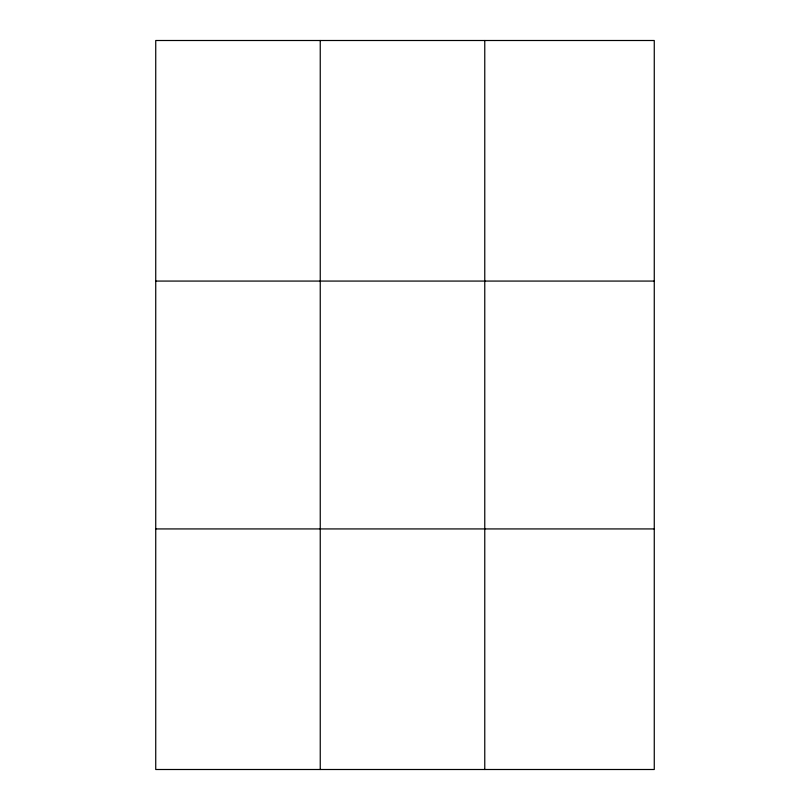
<?xml version="1.0" encoding="UTF-8"?>
<svg xmlns="http://www.w3.org/2000/svg" width="810" height="810" viewBox="0 0 810 810"><rect width="100%" height="100%" fill="white"/><g stroke="black" fill="none" stroke-linecap="round" stroke-linejoin="round"><path stroke-width="1.21" d="M320.244 40.5L320.244 769.5M484.765 40.5L484.765 769.5M654.267 528.93L654.267 769.5L155.733 769.5L155.733 40.5L654.267 40.5L654.267 528.93L155.733 528.93M155.733 281.07L654.267 281.07"/></g></svg>
